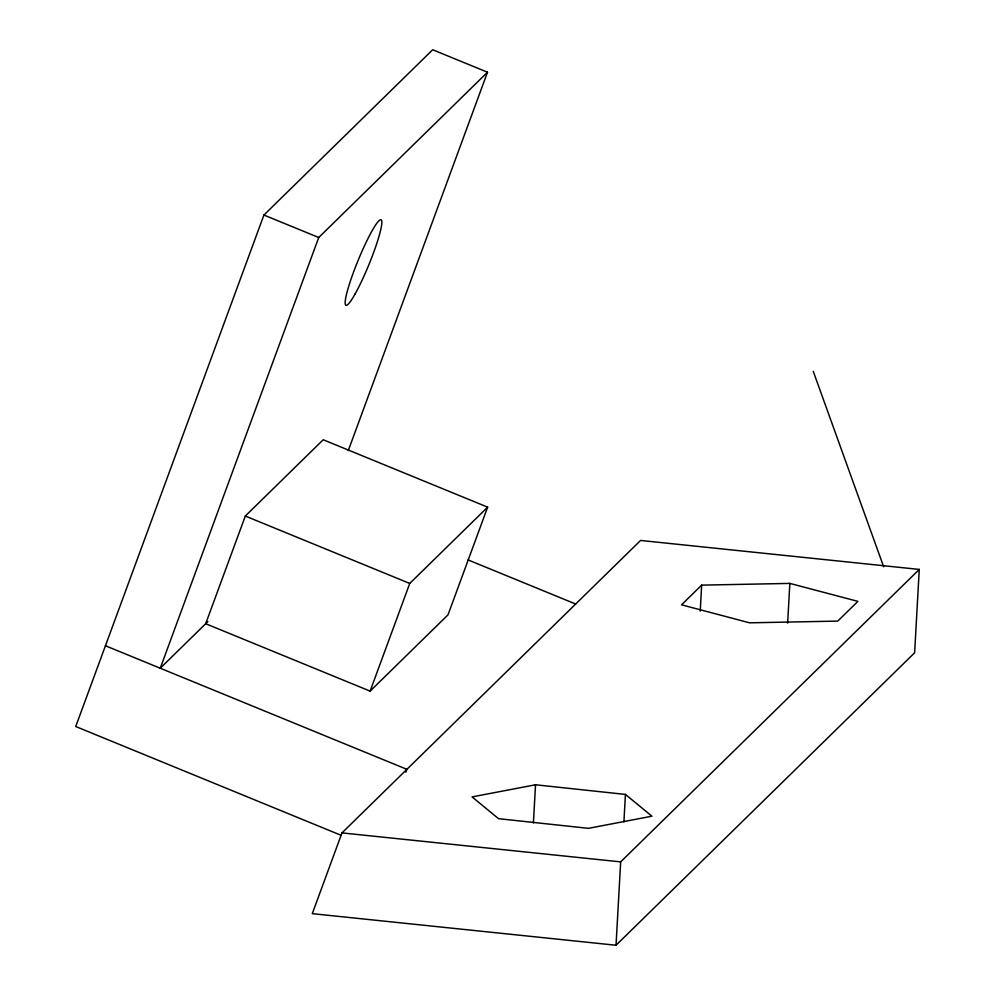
<?xml version="1.0" encoding="UTF-8"?>
<svg xmlns="http://www.w3.org/2000/svg" width="995" height="995" viewBox="0 0 995 995"><rect width="100%" height="100%" fill="white"/><g stroke="black" fill="none" stroke-linecap="round" stroke-linejoin="round"><path stroke-width="1.49" d="M533.407 822.952L535.521 784.781L625.432 794.42L651.912 816.198L588.468 828.337L498.557 818.686L472.078 796.908L535.521 784.781M616.029 945.25L620.669 861.881L919.268 569.426L640.581 540.447L341.981 832.902L312.281 913.659L616.029 945.25L914.629 652.795L919.268 569.426M623.915 821.907L625.432 794.42M700.231 611.092L701.662 585.135L789.843 583.406L857.889 601.378L837.765 621.091L749.596 622.82L681.55 604.836L701.662 585.135M787.63 623.106L789.843 583.406M348.3 450.536L487.5 72.225L432.688 49.75L263.911 215.044L75.732 726.512L341.297 835.377M487.5 72.225L318.723 237.519L160.257 668.217L207.893 621.564M245.317 516.044L205.691 623.716L370.128 691.127L448.024 614.823L487.637 507.151L323.213 439.753L245.317 516.044L409.741 583.443L487.637 507.151M370.128 691.127L409.741 583.443M405.836 772.207L406.905 769.334L105.445 645.755M341.981 832.902L620.669 861.881M263.911 215.044L318.723 237.519M468.123 559.936L575.67 604.027M813.251 371.334L883.647 566.752M355.227 293.749A46.267 5.808 -67.7 0 0 381.819 221.487A46.267 5.808 -67.7 0 0 353.436 272.394A46.267 5.808 -67.7 0 0 355.227 293.749"/></g></svg>
